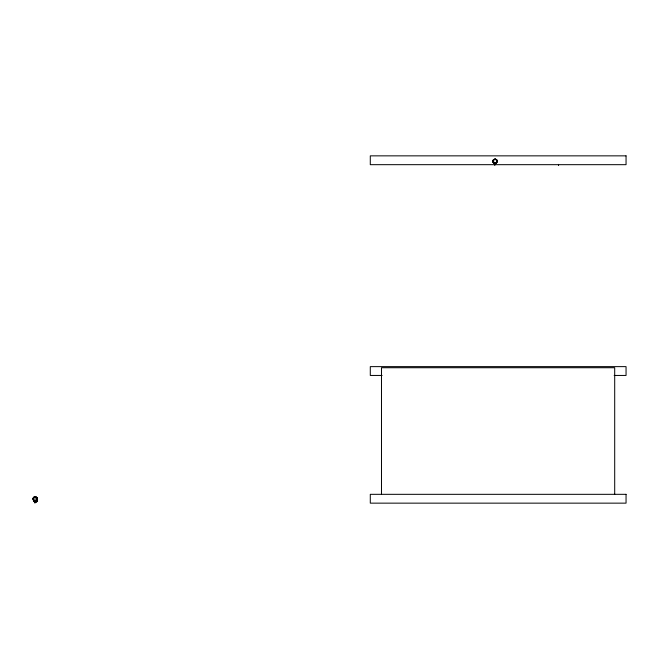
<?xml version="1.0" encoding="UTF-8"?>
<svg xmlns="http://www.w3.org/2000/svg" width="659" height="659" viewBox="0 0 659 659"><rect width="100%" height="100%" fill="white"/><g stroke="black" fill="none" stroke-linecap="round" stroke-linejoin="round"><path stroke-width="0.99" d="M34.573 500.939C29.004 497.059 40.339 495.098 36.344 500.733C32.711 502.067 33.181 497.314 34.746 502.043M497.207 160.714C494.95 155.788 490.263 163.778 495.659 163.284C492.421 164.355 491.803 158.786 495.181 159.165M35.858 496.894L35.042 496.82L35.042 501.013C38.609 501.268 37.406 495.313 34.202 497.1M35.322 496.82C32.291 496.4 32.291 501.433 35.322 501.013M36.369 500.733L37.143 498.912L36.113 497.1M36.797 500.395L37.415 498.912L36.797 497.438M34.252 501.59L34.556 501.837A2.092 2.092 0 0 0 36.649 501.837L37.464 500.56L37.283 498.97M37.415 501.071L37.316 498.847M494.901 163.35L497.207 161.801M33.51 497.866L33.79 497.438M493.706 159.775C492.504 161.002 495.263 158.481 493.426 159.775L493.113 160.211M33.255 497.866L34.021 497.1M35.116 501.013L36.888 499.967M37.283 501.071C36.336 502.858 33.255 502.117 33.345 500.016M495.519 163.284C497.726 162.757 497.24 159.074 494.975 159.165M496.993 162.303C495.082 164.429 498.566 160.681 496.631 159.775M37.316 501.194L36.756 501.754M496.4 162.74L497.018 160.714L495.444 159.231M36.542 500.395L35.586 500.939M494.637 159.231C492.487 159.429 492.355 162.814 494.431 163.284M34.276 497.1L34.779 496.894M496.375 159.775L496.738 160.211M496.993 160.211L494.901 159.165M493.089 162.303L493.879 163.07M493.286 162.303L494.604 163.284M496.565 162.74L495.947 163.07M494.11 163.07L493.649 162.74L493.649 159.775M382.113 375.449L370.292 375.449L370.292 366.626L626.05 366.626L626.05 375.449L614.155 375.449M36.517 497.438L36.888 497.866M37.135 497.866L35.586 496.894M33.568 500.395L34.021 500.733M34.252 500.733L33.485 499.967M34.499 500.939L34.54 502.043M33.625 501.071L34.136 501.499M33.963 501.499L34.416 501.837M34.894 502.043L34.935 503.146M36.649 498.204L37.061 498.534M36.492 498.204L36.945 498.534M34.054 501.384L33.502 500.016M614.699 494.324L614.699 367.73L381.487 367.73L381.487 494.324M558.535 164.388L558.535 165.483M494.794 164.388L494.794 165.483M493.072 160.714L492.965 161.801M35.438 500.436L35.438 502.117M33.296 498.377L33.296 499.456L33.214 498.377M626.05 155.853L370.292 155.853L370.292 164.676L626.05 164.676L626.05 155.853M626.05 494.324L370.292 494.324L370.292 503.146L626.05 503.146L626.05 494.324"/></g></svg>
